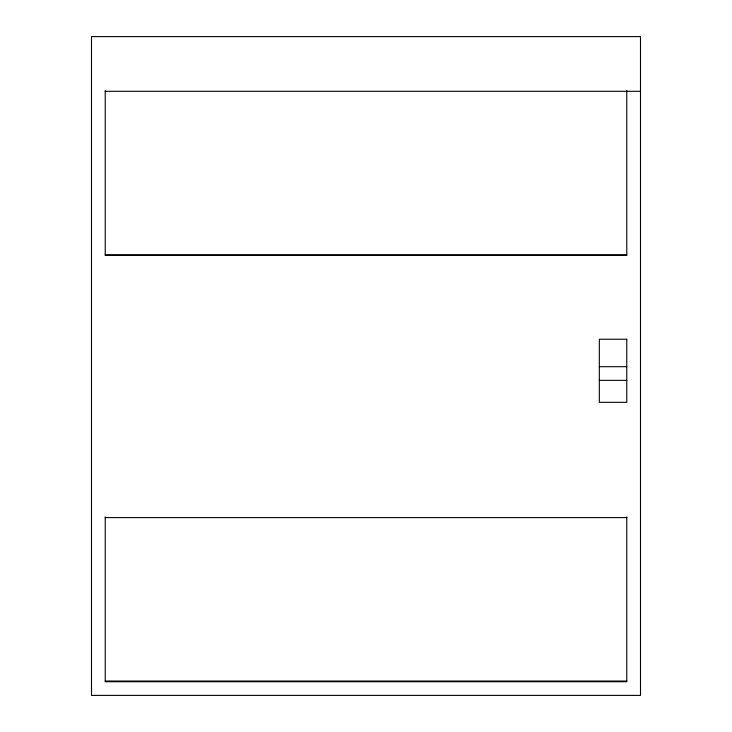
<?xml version="1.0" encoding="UTF-8"?>
<svg xmlns="http://www.w3.org/2000/svg" width="732" height="732" viewBox="0 0 732 732"><rect width="100%" height="100%" fill="white"/><g stroke="black" fill="none" stroke-linecap="round" stroke-linejoin="round"><path stroke-width="1.1" d="M105.225 91.308L640.5 91.308M105.225 254.763L626.775 254.763M599.325 366.686L626.775 366.686M599.325 380.365L626.775 380.365M105.225 517.588L626.775 517.588M105.225 681.044L626.775 681.044M626.775 90.631L626.775 255.441L105.225 255.441L105.225 90.631M626.775 516.911L626.775 681.721L105.225 681.721L105.225 516.911M640.5 36.6L91.5 36.6L91.5 695.4L640.5 695.4L640.5 36.6M626.775 339.236L599.325 339.236L599.325 402.325L626.775 402.325L626.775 339.236"/></g></svg>
